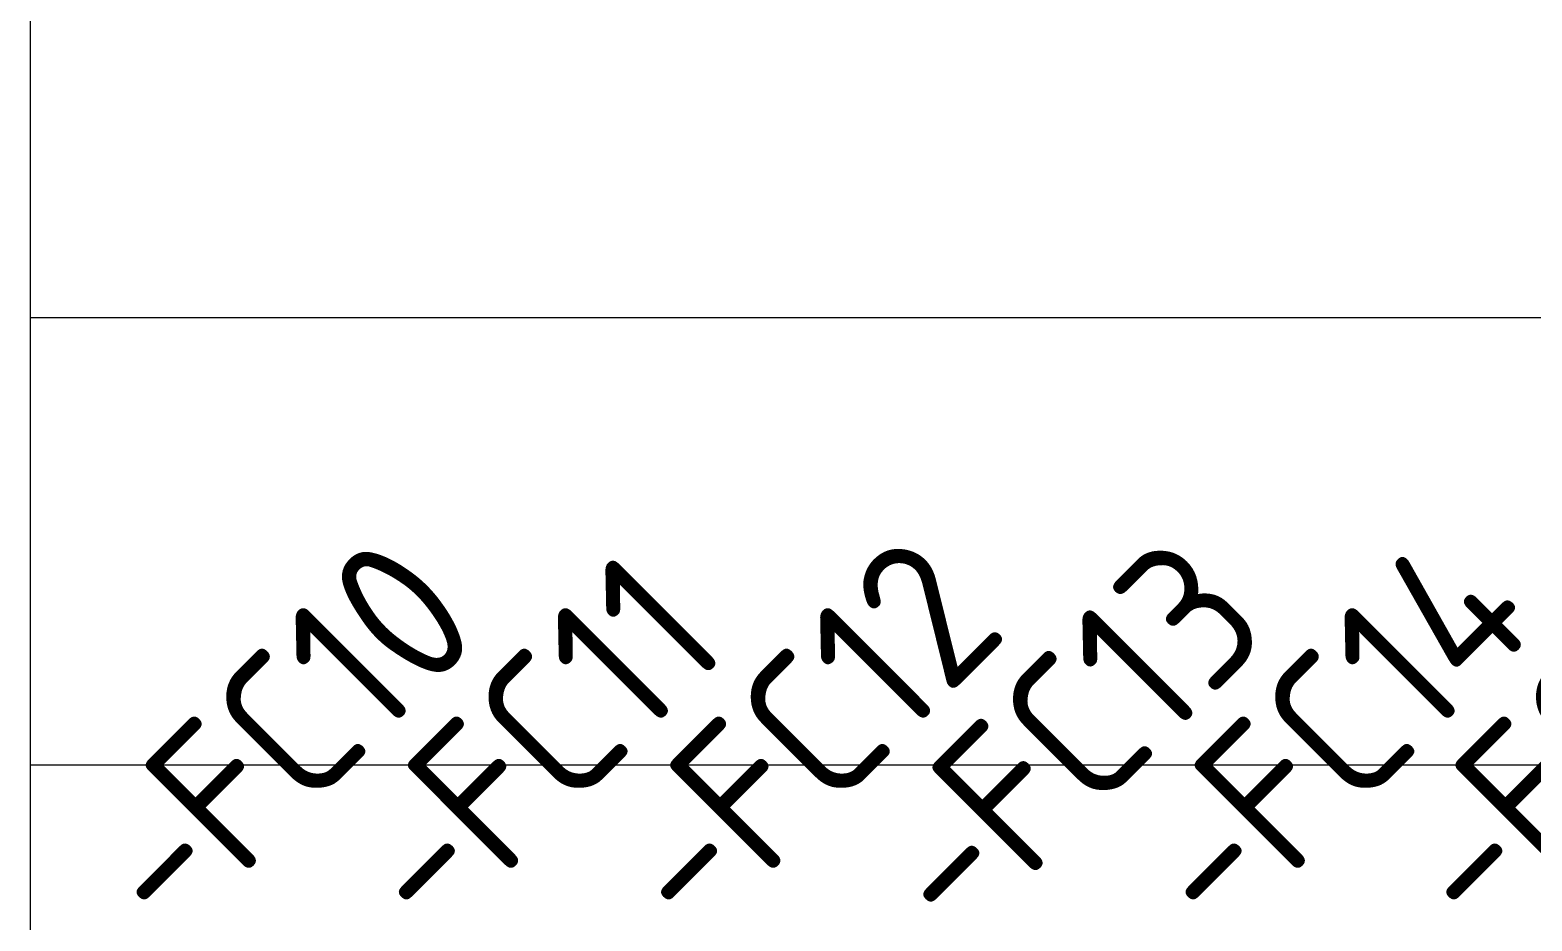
# Model space of a CAD drawing. Header units: millimetres. Extents: x 1359 to 3577, y 1336 to 3557.
# Drawn here: x 1601.1 to 1802.7, y 3015.6 to 3135.1 of the extents above; entities that cross this region are included whole.
import ezdxf

# ---------------------------------------------------------------- set-up
doc = ezdxf.new("R2010")
doc.units = ezdxf.units.MM
doc.layers.add('002-PI-Kabelska kanalica', color=150, linetype='Continuous')
doc.styles.add('PI0', font='isocpeur.ttf', dxfattribs={"width": 0.9})

msp = doc.modelspace()

# ---------------------------------------------------------------- linework, layer by layer
at = {"layer": '002-PI-Kabelska kanalica', "color": 0, "linetype": 'ByBlock', "lineweight": 0}
for p, q in [((1601.07, 3351.56), (1601.07, 1679.56)), ((1601.07, 3096.56), (1601.07, 3036.56)), ((1601.07, 3096.56), (2417.07, 3096.56)), ((1601.07, 3036.56), (2417.07, 3036.56))]:
    msp.add_line(p, q, dxfattribs=at)

# ---------------------------------------------------------------- texts
at = {"layer": '002-PI-Kabelska kanalica', "color": 0, "linetype": 'ByBlock', "lineweight": 0, "style": 'PI0', "width": 0.9}
for s, p in [('-FC15', (1796.21, 3012.31)), ('-FC10', (1620.41, 3012.31)), ('-FC12', (1690.81, 3012.31)), ('-FC13', (1726.01, 3012.01)), ('-FC14', (1761.21, 3012.31)), ('-FC11', (1655.61, 3012.31))]:
    msp.add_text(s, height=20, rotation=45, dxfattribs=at).set_placement(p)

doc.saveas('drawing.dxf')
